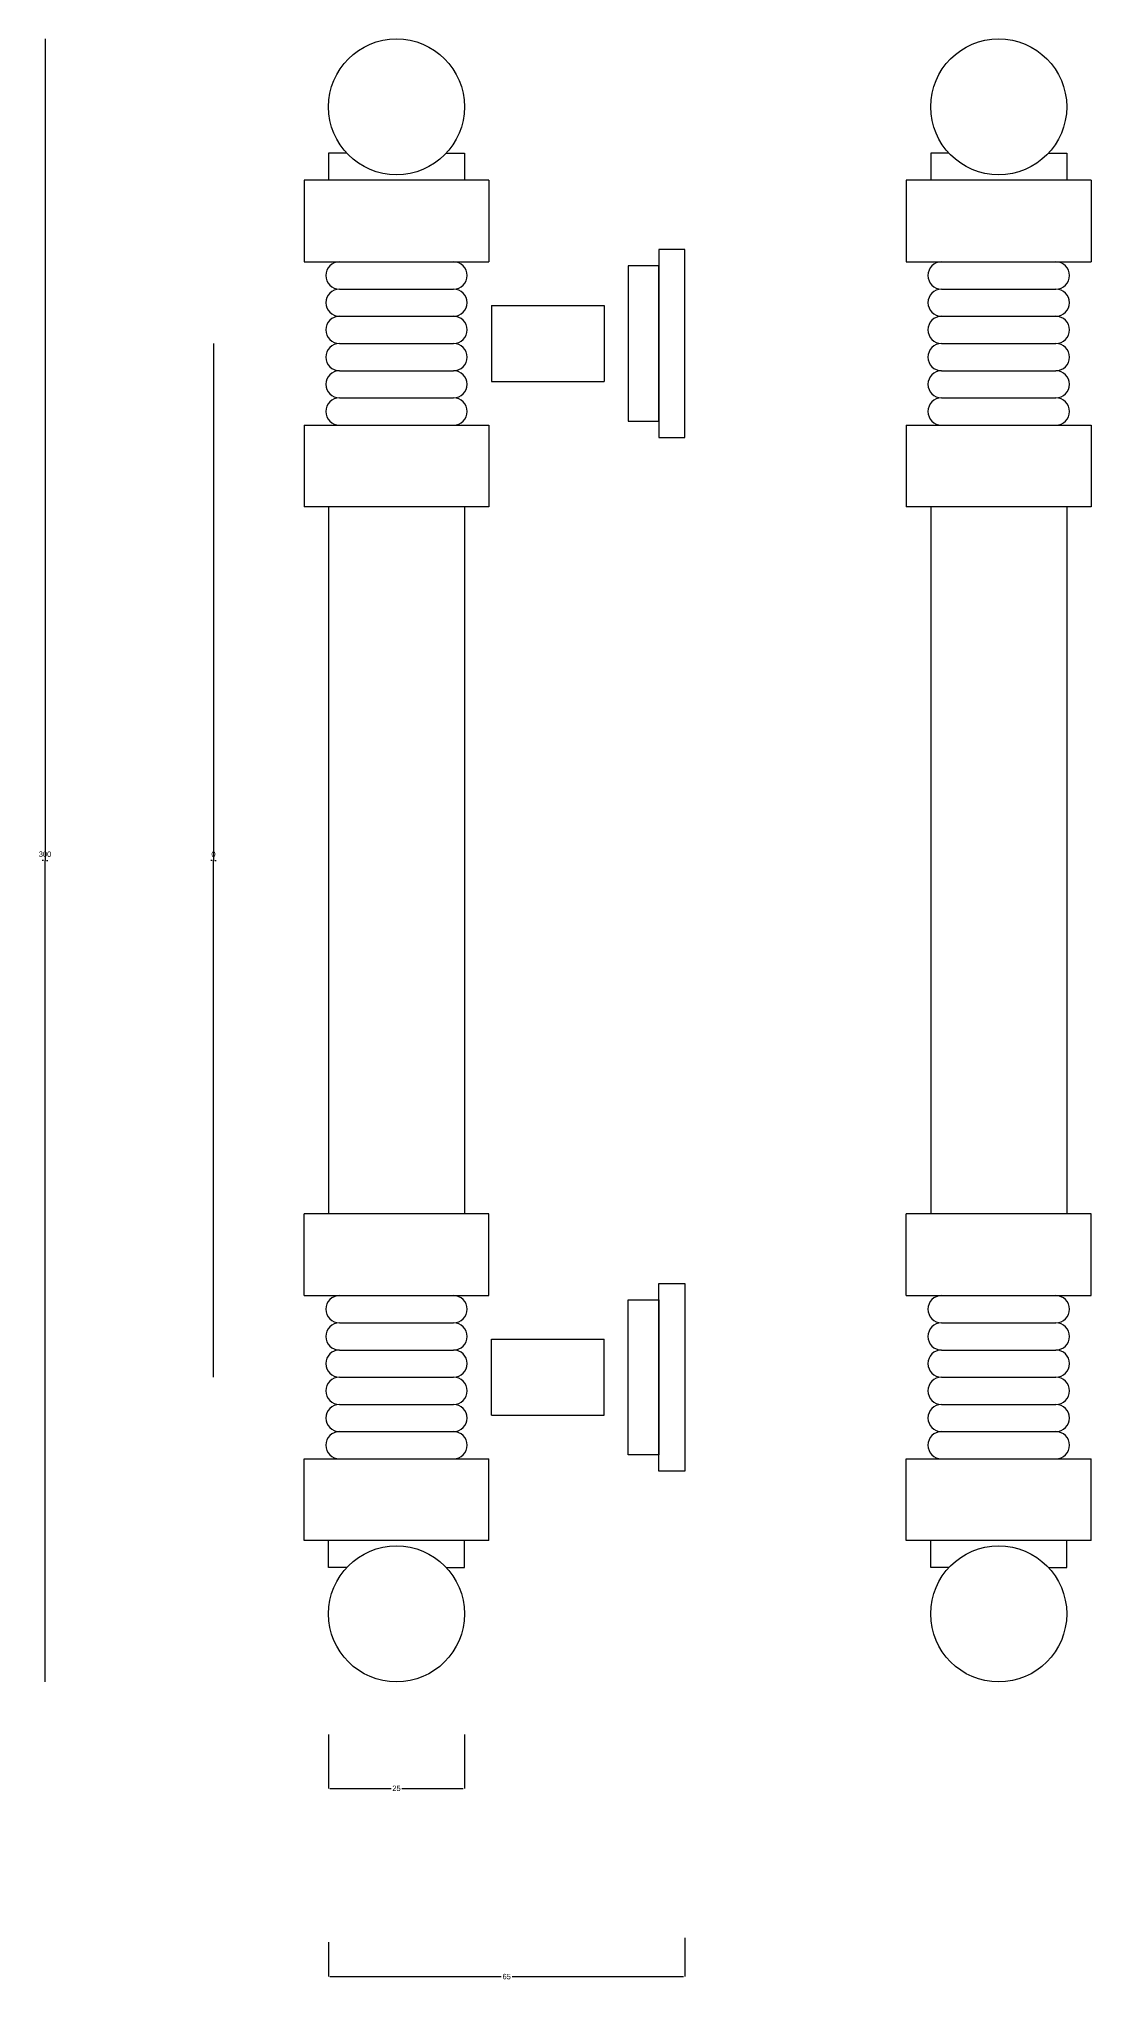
# Model space of a CAD drawing. Header units: metres. Extents: x 1080 to 1274, y 1890 to 2247.
import ezdxf

# ---------------------------------------------------------------- set-up
doc = ezdxf.new("R2010")
doc.units = ezdxf.units.M
for name, color, linetype in [('3', 3, 'Continuous'), ('7', 7, 'Continuous'), ('DIM', 3, 'Continuous')]:
    doc.layers.add(name, color=color, linetype=linetype)
doc.dimstyles.get("Standard").update_dxf_attribs({"dimtxt": 2.5, "dimasz": 2.5, "dimexe": 1.25, "dimexo": 0.625, "dimtad": 1, "dimcen": 2.5, "dimazin": 3, "dimtfac": 1, "dimtmove": 0, "dimatfit": 3})

# ---------------------------------------------------------------- blocks, each defined once
blk = doc.blocks.new('*D1')
for p, q in [((1081.5, 2246.84), (1081.5, 2095.84)), ((1081.25, 2095.84), (1081, 2095.84)), ((1081.5, 1944.84), (1081.5, 2095.84)), ((1081.5, 2095.84), (1081.5, 2095.84)), ((1081.75, 2095.84), (1082, 2095.84))]:
    blk.add_line(p, q)
at = {"layer": 'Defpoints'}
for p in [(1081.5, 2246.84), (1081.5, 2095.84), (1081.5, 1944.84)]:
    blk.add_point(p, dxfattribs=at)
at = {"layer": 'DIM', "insert": (1081.5, 2096.965), "char_height": 1, "attachment_point": 5}
blk.add_mtext('300', dxfattribs=at)
blk = doc.blocks.new('*D2')
for p, q in [((1133.61, 1897), (1133.61, 1890.67)), ((1199.11, 1897.78), (1199.11, 1890.67)), ((1133.86, 1890.67), (1165.36, 1890.67)), ((1167.36, 1890.67), (1198.86, 1890.67))]:
    blk.add_line(p, q)
at = {"layer": 'Defpoints'}
for p in [(1133.61, 1897), (1199.11, 1897.78), (1133.61, 1890.67)]:
    blk.add_point(p, dxfattribs=at)
at = {"layer": 'DIM', "insert": (1166.36, 1890.67), "char_height": 1, "attachment_point": 5}
blk.add_mtext('65', dxfattribs=at)
blk = doc.blocks.new('*D3')
for p, q in [((1133.61, 1935.15), (1133.61, 1925.27)), ((1158.61, 1935.15), (1158.61, 1925.27)), ((1133.86, 1925.27), (1145.11, 1925.27)), ((1147.11, 1925.27), (1158.36, 1925.27))]:
    blk.add_line(p, q)
at = {"layer": 'Defpoints'}
for p in [(1133.61, 1935.15), (1158.61, 1935.15), (1133.61, 1925.27)]:
    blk.add_point(p, dxfattribs=at)
at = {"layer": 'DIM', "insert": (1146.11, 1925.27), "char_height": 1, "attachment_point": 5}
blk.add_mtext('25', dxfattribs=at)
blk = doc.blocks.new('*D4')
for p, q in [((1112.47, 2190.84), (1112.47, 2095.84)), ((1112.22, 2095.84), (1111.97, 2095.84)), ((1112.47, 2000.84), (1112.47, 2095.84)), ((1112.47, 2095.84), (1112.47, 2095.84)), ((1112.72, 2095.84), (1112.97, 2095.84))]:
    blk.add_line(p, q)
at = {"layer": 'Defpoints'}
for p in [(1112.47, 2190.84), (1112.47, 2095.84), (1112.47, 2000.84)]:
    blk.add_point(p, dxfattribs=at)
at = {"layer": 'DIM', "insert": (1112.47, 2096.965), "char_height": 1, "attachment_point": 5}
blk.add_mtext('0', dxfattribs=at)

msp = doc.modelspace()

# ---------------------------------------------------------------- linework, layer by layer
at = {"layer": '3'}
for p, q in [((1129.11, 2205.84), (1163.11, 2205.84)), ((1239.8, 2205.84), (1273.8, 2205.84)), ((1135.61, 2200.84), (1156.61, 2200.84)), ((1246.3, 2200.84), (1267.3, 2200.84)), ((1135.61, 2195.84), (1156.61, 2195.84)), ((1246.3, 2195.84), (1267.3, 2195.84)), ((1135.61, 2190.84), (1156.61, 2190.84)), ((1246.3, 2190.84), (1267.3, 2190.84)), ((1135.61, 2185.84), (1156.61, 2185.84)), ((1246.3, 2185.84), (1267.3, 2185.84)), ((1135.61, 2180.84), (1156.61, 2180.84)), ((1246.3, 2180.84), (1267.3, 2180.84)), ((1129.11, 2175.84), (1163.11, 2175.84)), ((1239.8, 2175.84), (1273.8, 2175.84)), ((1129.11, 2015.84), (1163.11, 2015.84)), ((1239.8, 2015.84), (1273.8, 2015.84)), ((1135.61, 2010.84), (1156.61, 2010.84)), ((1246.3, 2010.84), (1267.3, 2010.84)), ((1135.61, 2005.84), (1156.61, 2005.84)), ((1246.3, 2005.84), (1267.3, 2005.84)), ((1135.61, 2000.84), (1156.61, 2000.84)), ((1246.3, 2000.84), (1267.3, 2000.84)), ((1135.61, 1995.84), (1156.61, 1995.84)), ((1246.3, 1995.84), (1267.3, 1995.84)), ((1135.61, 1990.84), (1156.61, 1990.84)), ((1246.3, 1990.84), (1267.3, 1990.84)), ((1129.11, 1985.84), (1163.11, 1985.84)), ((1239.8, 1985.84), (1273.8, 1985.84))]:
    msp.add_line(p, q, dxfattribs=at)
at = {"layer": '7'}
for p, q in [((1133.61, 2225.84), (1133.61, 2220.84)), ((1136.94, 2225.84), (1133.61, 2225.84)), ((1155.27, 2225.84), (1158.61, 2225.84)), ((1158.61, 2225.84), (1158.61, 2220.84)), ((1247.63, 2225.84), (1244.3, 2225.84)), ((1244.3, 2225.84), (1244.3, 2220.84)), ((1265.96, 2225.84), (1269.3, 2225.84)), ((1269.3, 2225.84), (1269.3, 2220.84)), ((1163.11, 2220.84), (1129.11, 2220.84)), ((1129.11, 2220.84), (1129.11, 2205.84)), ((1163.11, 2220.84), (1163.11, 2205.84)), ((1239.8, 2220.84), (1239.8, 2205.84)), ((1273.8, 2220.84), (1239.8, 2220.84)), ((1273.8, 2220.84), (1273.8, 2205.84)), ((1163.56, 2197.84), (1163.56, 2183.84)), ((1163.56, 2197.84), (1184.28, 2197.84)), ((1184.28, 2197.84), (1184.28, 2183.84)), ((1163.56, 2183.84), (1184.28, 2183.84)), ((1129.11, 2175.84), (1129.11, 2160.84)), ((1163.11, 2175.84), (1163.11, 2160.84)), ((1239.8, 2175.84), (1239.8, 2160.84)), ((1273.8, 2175.84), (1273.8, 2160.84)), ((1163.11, 2160.84), (1129.11, 2160.84)), ((1133.61, 2160.84), (1133.61, 2030.84)), ((1158.61, 2160.84), (1158.61, 2030.84)), ((1273.8, 2160.84), (1239.8, 2160.84)), ((1244.3, 2160.84), (1244.3, 2030.84)), ((1269.3, 2160.84), (1269.3, 2030.84)), ((1129.11, 2015.84), (1129.11, 2030.84)), ((1163.11, 2030.84), (1129.11, 2030.84)), ((1163.11, 2015.84), (1163.11, 2030.84)), ((1273.8, 2030.84), (1239.8, 2030.84)), ((1239.8, 2015.84), (1239.8, 2030.84)), ((1273.8, 2015.84), (1273.8, 2030.84)), ((1163.56, 2007.84), (1184.28, 2007.84)), ((1163.56, 1993.84), (1163.56, 2007.84)), ((1184.28, 1993.84), (1184.28, 2007.84)), ((1163.56, 1993.84), (1184.28, 1993.84)), ((1129.11, 1970.84), (1129.11, 1985.84)), ((1163.11, 1970.84), (1163.11, 1985.84)), ((1239.8, 1970.84), (1239.8, 1985.84)), ((1273.8, 1970.84), (1273.8, 1985.84)), ((1163.11, 1970.84), (1129.11, 1970.84)), ((1133.61, 1965.84), (1133.61, 1970.84)), ((1158.61, 1965.84), (1158.61, 1970.84)), ((1273.8, 1970.84), (1239.8, 1970.84)), ((1244.3, 1965.84), (1244.3, 1970.84)), ((1269.3, 1965.84), (1269.3, 1970.84)), ((1136.94, 1965.84), (1133.61, 1965.84)), ((1155.27, 1965.84), (1158.61, 1965.84)), ((1247.63, 1965.84), (1244.3, 1965.84)), ((1265.96, 1965.84), (1269.3, 1965.84))]:
    msp.add_line(p, q, dxfattribs=at)
for points in [[(1199.11, 2208.09), (1194.33, 2208.09), (1194.33, 2173.59), (1199.11, 2173.59)], [(1194.33, 2205.09), (1188.7, 2205.09), (1188.7, 2176.59), (1194.33, 2176.59)], [(1199.11, 1983.59), (1194.33, 1983.59), (1194.33, 2018.09), (1199.11, 2018.09)], [(1194.33, 1986.59), (1188.7, 1986.59), (1188.7, 2015.09), (1194.33, 2015.09)]]:
    msp.add_lwpolyline(points, close=True, dxfattribs=at)
for centre in [(1146.11, 2234.34), (1256.8, 2234.34), (1146.11, 1957.34), (1256.8, 1957.34)]:
    msp.add_circle(centre, 12.5, dxfattribs=at)
for centre, start, end in [((1135.61, 2203.34), 90, 270), ((1156.61, 2203.34), 270, 90), ((1246.3, 2203.34), 90, 270), ((1267.3, 2203.34), 270, 90), ((1135.61, 2198.34), 90, 270), ((1156.61, 2198.34), 270, 90), ((1246.3, 2198.34), 90, 270), ((1267.3, 2198.34), 270, 90), ((1135.61, 2193.34), 90, 270), ((1156.61, 2193.34), 270, 90), ((1246.3, 2193.34), 90, 270), ((1267.3, 2193.34), 270, 90), ((1135.61, 2188.34), 90, 270), ((1156.61, 2188.34), 270, 90), ((1246.3, 2188.34), 90, 270), ((1267.3, 2188.34), 270, 90), ((1135.61, 2183.34), 90, 270), ((1156.61, 2183.34), 270, 90), ((1246.3, 2183.34), 90, 270), ((1267.3, 2183.34), 270, 90), ((1135.61, 2178.34), 90, 270), ((1156.61, 2178.34), 270, 90), ((1246.3, 2178.34), 90, 270), ((1267.3, 2178.34), 270, 90), ((1135.61, 2013.34), 90, 270), ((1156.61, 2013.34), 270, 90), ((1246.3, 2013.34), 90, 270), ((1267.3, 2013.34), 270, 90), ((1135.61, 2008.34), 90, 270), ((1156.61, 2008.34), 270, 90), ((1246.3, 2008.34), 90, 270), ((1267.3, 2008.34), 270, 90), ((1135.61, 2003.34), 90, 270), ((1156.61, 2003.34), 270, 90), ((1246.3, 2003.34), 90, 270), ((1267.3, 2003.34), 270, 90), ((1135.61, 1998.34), 90, 270), ((1156.61, 1998.34), 270, 90), ((1246.3, 1998.34), 90, 270), ((1267.3, 1998.34), 270, 90), ((1135.61, 1993.34), 90, 270), ((1156.61, 1993.34), 270, 90), ((1246.3, 1993.34), 90, 270), ((1267.3, 1993.34), 270, 90), ((1135.61, 1988.34), 90, 270), ((1156.61, 1988.34), 270, 90), ((1246.3, 1988.34), 90, 270), ((1267.3, 1988.34), 270, 90)]:
    msp.add_arc(centre, 2.5, start, end, dxfattribs=at)

# ---------------------------------------------------------------- dimensions: what is measured, and where the dimension line sits
at = {"layer": 'DIM'}
for base, p1, p2, text, picture, middle in [((1081.5, 2095.84), (1081.5, 2246.84), (1081.5, 1944.84), '300', '*D1', (1081.5, 2096.965)), ((1133.61, 1890.67), (1133.61, 1897), (1199.11, 1897.78), '65', '*D2', (1166.36, 1890.67))]:
    dim = msp.add_linear_dim(base=base, p1=p1, p2=p2, text=text, dimstyle='Standard', dxfattribs=at)
    dim.commit()
    dim.dimension.update_dxf_attribs({"geometry": picture, "text_midpoint": middle})
for base, p1, p2, picture, middle in [((1112.47, 2095.84), (1112.47, 2190.84), (1112.47, 2000.84), '*D4', (1112.47, 2096.965)), ((1133.61, 1925.27), (1133.61, 1935.15), (1158.61, 1935.15), '*D3', (1146.11, 1925.27))]:
    dim = msp.add_linear_dim(base=base, p1=p1, p2=p2, dimstyle='Standard', dxfattribs=at)
    dim.commit()
    dim.dimension.update_dxf_attribs({"geometry": picture, "text_midpoint": middle})

doc.saveas('drawing.dxf')
